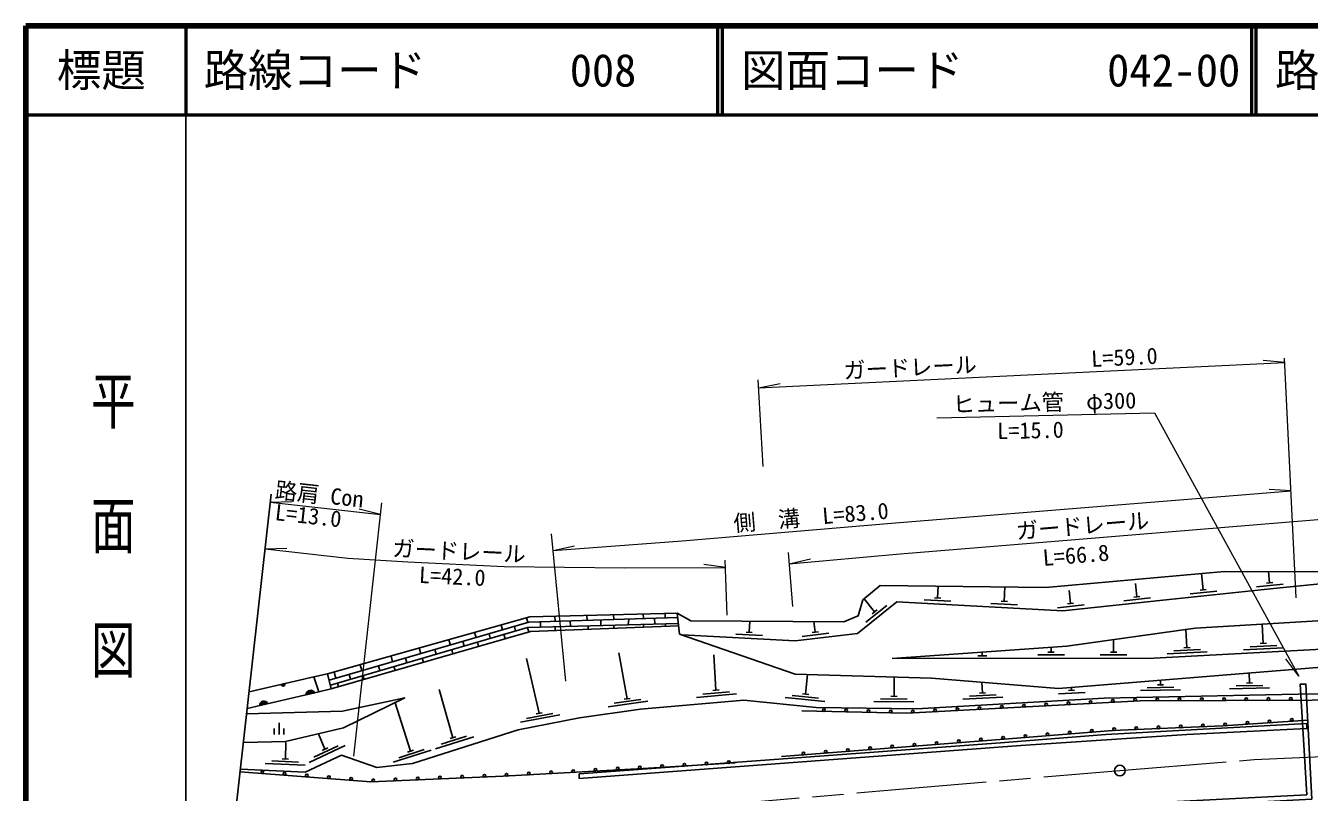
# Model space of a CAD drawing. Units: millimetres at full size, sheet at 1:1000; details may follow other scales. Extents: x 40000 to 680000, y 20000 to 380000.
# Drawn here: x 40000 to 184246, y 293896 to 380000 of the extents above; entities that cross this region are included whole.
import ezdxf
from ezdxf.enums import TextEntityAlignment as Align

# ---------------------------------------------------------------- set-up
doc = ezdxf.new("R2010")
doc.units = ezdxf.units.MM
doc.header["$LTSCALE"] = 1000
doc.linetypes.add('CHAIN', pattern=[18.5, 12, -1.5, 3.5, -1.5])
for name, color, linetype, lineweight in [('M-BGD', 7, 'Continuous', 25), ('M-BMK', 2, 'CHAIN', 13), ('M-BMK-OTRS', 5, 'Continuous', 25), ('M-BMK-SRVR', 3, 'Continuous', 25), ('M-STR-HTXT', 7, 'Continuous', 13), ('M-TTL', 2, 'Continuous', 140), ('M-TTL-BAND', 7, 'Continuous', 25), ('M-TTL-LINE', 7, 'Continuous', 50)]:
    doc.layers.add(name, color=color, linetype=linetype, lineweight=lineweight)
doc.layers.add('M-TTL-TXT', color=7, linetype='Continuous')
doc.styles.add('@ＭＳ ゴシック', font='')
doc.styles.add('ＭＳ ゴシック', font='')
doc.styles.get('@ＭＳ ゴシック').set_extended_font_data('@MS Gothic')
doc.styles.get('ＭＳ ゴシック').set_extended_font_data('MS Gothic')

msp = doc.modelspace()

# ---------------------------------------------------------------- hatches: boundary and pattern name
at = {"layer": 'M-BGD'}
for points in [[(68718, 306014, 0.4608), (68967, 305830, 0.4608), (69109, 306105)], [(72475, 305062, 0.82183), (71509, 304839)], [(67236, 303854, 0.82183), (66270, 303631)]]:
    msp.add_hatch(color=256, dxfattribs=at).paths.add_polyline_path(points)

# ---------------------------------------------------------------- linework, layer by layer
for p, q in [((164863, 315867), (164707, 317359)), ((172322, 316646), (172136, 318480)), ((179434, 317388), (180130, 317461)), ((179782, 317425), (179649, 318693)), ((142475, 315737), (142545, 317056)), ((149965, 315340), (150046, 316965)), ((157404, 315086), (157247, 316578)), ((164515, 315830), (165211, 315903)), ((170862, 316192), (173845, 316503)), ((171974, 316610), (172670, 316682)), ((178321, 316971), (181305, 317282)), ((135397, 314168), (134216, 315622)), ((134418, 312992), (136752, 314877)), ((140962, 315517), (143957, 315358)), ((142126, 315756), (142825, 315719)), ((148451, 315120), (151447, 314961)), ((149615, 315359), (150314, 315322)), ((155943, 314632), (158927, 314944)), ((157055, 315050), (157752, 315123)), ((163402, 315412), (166386, 315724)), ((96260, 313484), (96413, 312956)), ((97853, 313033), (97868, 312461)), ((99465, 313669), (99484, 313086)), ((101197, 313142), (101212, 312545)), ((103063, 313764), (103082, 313203)), ((104618, 313254), (104633, 312631)), ((106057, 313843), (106075, 313301)), ((107785, 313357), (107700, 312708)), ((109398, 313930), (109415, 313410)), ((110672, 313451), (110688, 312783)), ((111852, 313995), (111868, 313490)), ((121299, 311874), (121374, 313109)), ((128726, 311877), (128551, 313070)), ((135125, 313948), (135669, 314388)), ((90442, 311845), (90608, 311275)), ((92084, 311703), (92203, 311198)), ((93419, 312684), (93578, 312135)), ((93723, 311644), (93872, 311125)), ((94917, 312523), (95060, 312036)), ((96379, 312423), (96532, 311891)), ((99499, 312502), (99516, 312055)), ((103194, 312595), (103209, 312197)), ((106091, 312667), (106105, 312307)), ((109431, 312751), (109443, 312435)), ((111885, 312813), (111896, 312529)), ((119785, 311651), (122781, 311498)), ((120949, 311892), (121648, 311856)), ((127271, 311405), (130251, 311752)), ((128379, 311836), (129074, 311917)), ((170487, 310155), (170380, 312175)), ((179077, 310612), (178962, 312773)), ((87557, 311033), (87728, 310441)), ((89134, 310848), (89283, 310341)), ((90755, 310773), (90900, 310269)), ((155220, 309638), (155219, 310182)), ((162254, 309649), (162251, 311042)), ((170138, 310136), (170837, 310173)), ((176862, 309893), (181356, 310132)), ((177595, 310232), (180591, 310392)), ((178727, 310593), (179426, 310630)), ((81068, 309205), (81228, 308560)), ((82665, 308976), (82821, 308444)), ((84222, 310093), (84400, 309478)), ((84554, 308953), (84690, 308480)), ((85968, 309932), (86121, 309413)), ((87878, 309928), (88019, 309439)), ((97695, 302773), (96265, 308908)), ((107589, 304399), (106645, 309543)), ((117572, 305360), (117320, 309322)), ((146989, 309225), (147989, 309235)), ((147489, 309230), (147485, 309631)), ((153721, 309335), (156721, 309340)), ((154870, 309637), (155570, 309638)), ((160754, 309347), (163754, 309351)), ((161904, 309648), (162604, 309649)), ((168272, 309436), (172766, 309675)), ((169005, 309775), (172001, 309935)), ((74662, 307400), (74860, 306716)), ((77597, 308227), (77790, 307564)), ((79655, 308104), (79814, 307562)), ((81386, 308023), (81517, 307567)), ((177518, 306176), (177495, 307297)), ((65098, 305166), (72395, 306874)), ((69109, 306105), (68718, 306014)), ((75024, 306156), (75146, 305732)), ((76339, 307144), (76502, 306589)), ((77951, 307015), (77988, 306550)), ((127638, 304918), (127871, 307139)), ((137576, 304674), (137604, 306852)), ((147522, 305065), (147454, 306267)), ((167171, 305963), (167870, 305978)), ((167520, 305970), (167510, 306492)), ((176025, 305846), (179024, 305907)), ((177168, 306169), (177868, 306184)), ((71509, 304839), (72475, 305062)), ((88019, 300033), (86449, 305431)), ((107242, 304349), (107935, 304448)), ((115385, 304562), (119867, 304962)), ((116105, 304928), (119093, 305194)), ((117224, 305329), (117921, 305391)), ((125338, 304555), (129814, 304087)), ((126115, 304775), (129099, 304463)), ((127290, 304954), (127987, 304881)), ((136072, 304394), (139072, 304355)), ((137226, 304679), (137926, 304670)), ((145310, 304339), (149802, 304594)), ((146041, 304681), (149037, 304851)), ((147173, 305045), (147872, 305085)), ((156042, 304948), (159038, 305118)), ((157174, 305313), (157872, 305352)), ((157523, 305333), (157503, 305686)), ((165283, 305324), (169782, 305417)), ((166027, 305640), (169026, 305701)), ((175281, 305530), (179780, 305623)), ((66270, 303631), (67236, 303854)), ((83253, 298519), (81502, 303954)), ((105446, 303488), (109901, 304121)), ((106146, 303890), (109116, 304313)), ((135319, 304103), (139818, 304045)), ((68470, 300382), (68470, 301710)), ((95599, 301757), (100018, 302610)), ((96279, 302194), (99225, 302762)), ((97351, 302706), (98039, 302839)), ((67936, 300382), (67936, 301078)), ((69003, 300382), (69003, 301078)), ((73625, 298737), (72902, 300473)), ((86056, 298779), (90345, 300142)), ((86680, 299292), (89539, 300201)), ((87685, 299927), (88352, 300139)), ((69179, 297650), (69242, 299477)), ((71839, 297242), (75917, 299144)), ((72392, 297831), (75111, 299099)), ((73307, 298589), (73942, 298885)), ((81291, 297265), (85579, 298628)), ((81915, 297778), (84774, 298687)), ((82920, 298413), (83587, 298625)), ((66905, 297146), (71401, 296955)), ((67667, 297414), (70664, 297286)), ((68829, 297665), (69528, 297635))]:
    msp.add_line(p, q, dxfattribs=at)
for points in [[(113213, 314031), (114728, 313145), (131930, 313052), (133562, 313707), (134078, 315507), (136039, 317135), (154620, 316910), (174725, 318712), (187188, 318663), (205033, 319884), (214048, 320097), (233462, 324735), (243334, 323189), (256629, 321786), (269163, 319350)], [(113773, 311565), (126460, 310915), (133485, 311732), (137885, 315286), (156530, 314297), (168488, 315548), (180594, 316812), (190309, 317791), (202043, 317866), (213554, 319293), (233135, 323827), (256466, 320350), (268810, 317891)], [(72395, 306874), (73903, 307187), (96654, 313595), (113213, 314031)], [(74086, 306492), (96529, 312989), (113267, 313536)], [(113213, 314031), (113474, 311669), (126456, 307181), (141777, 306728), (156054, 305569), (187011, 308064), (201615, 309059), (221663, 308854), (240506, 308046), (265536, 304388)], [(113343, 312850), (96379, 312423), (74235, 305924)], [(74347, 305501), (96731, 311949), (113372, 312586)], [(64891, 303313), (72950, 305172), (72395, 306874)], [(73903, 307187), (74347, 305501), (72950, 305172)], [(153399, 292035), (183958, 293623), (183200, 306034), (183863, 306051), (184527, 293130), (153439, 291478), (153410, 292035)], [(64125, 296486), (71395, 296177), (75487, 298085), (79472, 296677), (83465, 297141), (95354, 300918), (102226, 302244), (109080, 303219), (120711, 304257), (128814, 303410), (140099, 303264), (161208, 304463), (182999, 304912), (188785, 304966), (197165, 304732), (218052, 304754), (221625, 305076), (231188, 304691), (243038, 303270), (264339, 299454)], [(64824, 302724), (75601, 302997), (82599, 304489), (75723, 301139), (69191, 299598), (64461, 299480)], [(127201, 303035), (139033, 302771), (165227, 304182), (184577, 304241), (194710, 304450)], [(124931, 297907), (150454, 299920), (162141, 300824), (174541, 301353), (184073, 302002)], [(64094, 296214), (78769, 295079), (93659, 295693), (109392, 296568), (119730, 297188)]]:
    msp.add_lwpolyline(points, dxfattribs=at)
for points in [[(137358, 308910), (156983, 310308), (171417, 312320), (200834, 314085), (223779, 317153), (243433, 322292), (224968, 314878), (213188, 312664), (199590, 312121), (185707, 309964), (166786, 308957)], [(102190, 295988), (102211, 295440), (151809, 299171), (170488, 300392), (183983, 301053), (183968, 301612), (161383, 300395), (149552, 299447), (134315, 298348)]]:
    msp.add_lwpolyline(points, close=True, dxfattribs=at)
for centre in [(164664, 304302), (167164, 304338), (169664, 304346), (172164, 304353), (174663, 304361), (177163, 304369), (179663, 304376), (182163, 304384), (129704, 303130), (132203, 303074), (134703, 303018), (137202, 302962), (139701, 302958), (142197, 303092), (144693, 303227), (147190, 303361), (149686, 303495), (152182, 303630), (154679, 303764), (157175, 303899), (159672, 304033), (162168, 304168), (172296, 301407), (174793, 301521), (177288, 301691), (179782, 301860), (182276, 302030), (149842, 300022), (152334, 300216), (154827, 300409), (157320, 300602), (159812, 300795), (162305, 300981), (164803, 301088), (167301, 301194), (169798, 301301), (129904, 298450), (132396, 298647), (134888, 298843), (137381, 299040), (139873, 299236), (142365, 299433), (144857, 299629), (147350, 299826), (116512, 297145), (119008, 297295), (127412, 298253), (66598, 296171), (69091, 295978), (71583, 295785), (74076, 295593), (89053, 295653), (91551, 295756), (94049, 295865), (96545, 296004), (99041, 296143), (101537, 296281), (104033, 296420), (106529, 296559), (109026, 296698), (111521, 296846), (114017, 296995), (76569, 295400), (79062, 295241), (81560, 295344), (84057, 295447), (86555, 295550)]:
    msp.add_circle(centre, 150, dxfattribs=at)
for centre, radius, start, end in [((68921, 306028), 203, 184.21343, 22.13682), ((72014, 304855), 505, 24.15522, 181.81341), ((66775, 303647), 505, 24.15522, 181.81341)]:
    msp.add_arc(centre, radius, start, end, dxfattribs=at)
at = {"layer": 'M-BMK'}
msp.add_lwpolyline([(63511, 291014), (73026, 290288), (77907, 290058), (87932, 290113), (98915, 290652), (114953, 292227), (135981, 294060), (162954, 296337), (178044, 297565), (190273, 298114), (203675, 298411), (211885, 298389), (225466, 297904), (237414, 296951), (244046, 296192), (253629, 294563), (262669, 292566)], dxfattribs=at)
at = {"layer": 'M-BMK-OTRS'}
msp.add_line((58373, 245216), (67592, 327392), dxfattribs=at)
at = {"layer": 'M-BMK-SRVR'}
msp.add_circle((162954, 296337), 600, dxfattribs=at)
at = {"layer": 'M-STR-HTXT'}
for p, q in [((181492, 342179), (179047, 342402)), ((182785, 315729), (181468, 342671)), ((122860, 330500), (122307, 340225)), ((122358, 339340), (124770, 339797)), ((182197, 327746), (179747, 327892)), ((67488, 326469), (69942, 326542)), ((67488, 326469), (79870, 325099)), ((76868, 297973), (80014, 326403)), ((79870, 325099), (77491, 325706)), ((100704, 306369), (99106, 322930)), ((66902, 321248), (69357, 321317)), ((99287, 321051), (101685, 321575)), ((126189, 314755), (125703, 320821)), ((118647, 319151), (116215, 319483)), ((118825, 313785), (118621, 319958)), ((125804, 319557), (128195, 320115)), ((183070, 306924), (181602, 308892))]:
    msp.add_line(p, q, dxfattribs=at)
for points in [[(122358, 339340), (160322, 341144), (181492, 342179)], [(142394, 335973), (166856, 336509), (183070, 306924)], [(99287, 321051), (113755, 322144), (137757, 324147), (163612, 326249), (182197, 327746)], [(125804, 319557), (138258, 320676), (155194, 322079), (184750, 324513), (194201, 325348)], [(66902, 321248), (76193, 320208), (82943, 319782), (93767, 319273), (107316, 319103), (118647, 319151)]]:
    msp.add_lwpolyline(points, dxfattribs=at)
at = {"layer": 'M-TTL'}
for p, q in [((40000, 380000), (40000, 20000)), ((680000, 380000), (40000, 380000))]:
    msp.add_line(p, q, dxfattribs=at)
at = {"layer": 'M-TTL-BAND'}
msp.add_line((58000, 370000), (58000, 20000), dxfattribs=at)
at = {"layer": 'M-TTL-LINE'}
for p, q in [((58000, 380000), (58000, 370000)), ((117750, 380000), (117750, 370000)), ((118250, 380000), (118250, 370000)), ((177750, 380000), (177750, 370000)), ((178250, 380000), (178250, 370000)), ((40000, 370000), (680000, 370000))]:
    msp.add_line(p, q, dxfattribs=at)

# ---------------------------------------------------------------- texts
at = {"layer": 'M-STR-HTXT', "style": 'ＭＳ ゴシック'}
for s, rotation, p in [('L=59.0', 2.798, (159798, 341119)), ('ガードレール', 2.721, (131956, 339796)), ('ヒューム管\u3000φ300', 1.257, (144199, 336012)), ('L=15.0', 1.257, (149199, 333012)), ('路肩 Con', 353.685, (67882, 326426)), ('L=13.0', 353.685, (67882, 323926)), ('側\u3000溝\u3000L=83.0', 4.77, (119668, 322637)), ('ガードレール', 4.708, (151408, 321768)), ('ガードレール', 357.305, (81138, 319867)), ('L=66.8', 4.708, (154408, 318768)), ('L=42.0', 357.305, (84138, 316867))]:
    msp.add_text(s, height=1833, rotation=rotation, dxfattribs=at).set_placement(p, align=Align.BOTTOM_LEFT)
at = {"layer": 'M-TTL-BAND', "style": '@ＭＳ ゴシック', "width": 1.4}
msp.add_text('平  面  図', height=3666, rotation=270, dxfattribs=at).set_placement((49777, 306475), align=Align.MIDDLE_RIGHT)
at = {"layer": 'M-TTL-TXT', "style": 'ＭＳ ゴシック'}
msp.add_text('標題', height=3666, dxfattribs=at).set_placement((48500, 375000), align=Align.MIDDLE_CENTER)
for s, p in [('路線コード', (60000, 375000)), ('008', (101142, 375000)), ('図面コード', (120380, 375000)), ('042-00', (161521, 375000)), ('路 線 名', (180380, 375000))]:
    msp.add_text(s, height=3666, dxfattribs=at).set_placement(p, align=Align.MIDDLE_LEFT)

doc.saveas('drawing.dxf')
